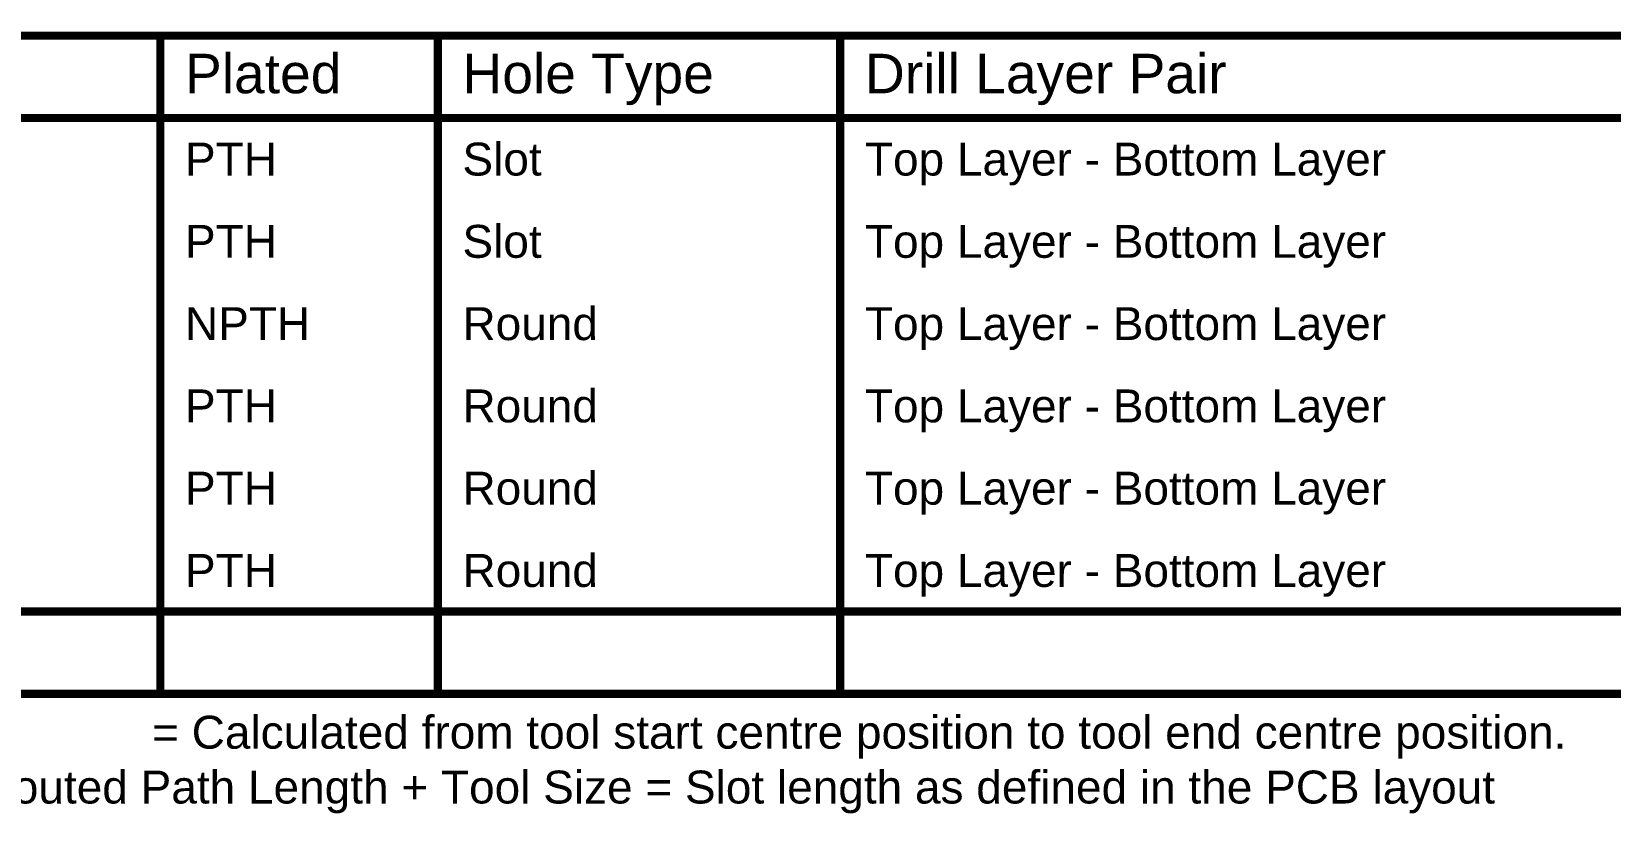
# Model space of a CAD drawing. Header units: inches. Extents: x -46 to 312, y 0 to 111.
# Drawn here: x 84.3 to 157.4, y 40.7 to 76.9 of the extents above; entities that cross this region are included whole.
import ezdxf

# ---------------------------------------------------------------- set-up
doc = ezdxf.new("R2010")
doc.units = ezdxf.units.IN
doc.layers.add('Drill Drawing', color=1, linetype='Continuous')
doc.styles.add('Arial', font='', dxfattribs={"height": 0.2})
doc.styles.get('Arial').set_extended_font_data('Arial')

msp = doc.modelspace()

# ---------------------------------------------------------------- linework, layer by layer
at = {"layer": 'Drill Drawing'}
for points in [[(33.337, 76.681, 0.381, 0.381, 0), (311.999, 76.681, 0.381, 0.381, 0)], [(90.244, 46.201, 0.381, 0.381, 0), (90.244, 76.681, 0.381, 0.381, 0)], [(103.093, 46.201, 0.381, 0.381, 0), (103.093, 76.681, 0.381, 0.381, 0)], [(121.731, 46.201, 0.381, 0.381, 0), (121.731, 76.681, 0.381, 0.381, 0)], [(33.337, 72.871, 0.381, 0.381, 0), (311.999, 72.871, 0.381, 0.381, 0)], [(33.337, 50.011, 0.381, 0.381, 0), (311.999, 50.011, 0.381, 0.381, 0)], [(33.337, 46.201, 0.381, 0.381, 0), (311.999, 46.201, 0.381, 0.381, 0)]]:
    msp.add_lwpolyline(points, format="xyseb", dxfattribs=at)
for points in [[(90.148, 76.681, 0.191, 0.191, 1), (90.339, 76.681, 0.191, 0.191, 1)], [(102.998, 76.681, 0.191, 0.191, 1), (103.188, 76.681, 0.191, 0.191, 1)], [(121.636, 76.681, 0.191, 0.191, 1), (121.827, 76.681, 0.191, 0.191, 1)], [(90.148, 46.201, 0.191, 0.191, 1), (90.339, 46.201, 0.191, 0.191, 1)], [(102.998, 46.201, 0.191, 0.191, 1), (103.188, 46.201, 0.191, 0.191, 1)], [(121.636, 46.201, 0.191, 0.191, 1), (121.827, 46.201, 0.191, 0.191, 1)]]:
    msp.add_lwpolyline(points, format="xyseb", close=True, dxfattribs=at)

# ---------------------------------------------------------------- texts
at = {"layer": 'Drill Drawing', "style": 'Arial'}
for s, height, p in [('Plated', 1.8288, (91.387, 74.014)), ('Hole Type', 1.8288, (104.236, 74.014)), ('Drill Layer Pair', 1.8288, (122.874, 74.014)), ('PTH', 1.524, (91.387, 70.204)), ('Slot', 1.524, (104.236, 70.204)), ('Top Layer - Bottom Layer', 1.524, (122.874, 70.204)), ('Slot', 1.524, (104.236, 66.394)), ('PTH', 1.524, (91.387, 66.394)), ('Top Layer - Bottom Layer', 1.524, (122.874, 66.394)), ('NPTH', 1.524, (91.387, 62.584)), ('Round', 1.524, (104.236, 62.584)), ('Top Layer - Bottom Layer', 1.524, (122.874, 62.584)), ('PTH', 1.524, (91.387, 58.774)), ('Round', 1.524, (104.236, 58.774)), ('Top Layer - Bottom Layer', 1.524, (122.874, 58.774)), ('PTH', 1.524, (91.387, 54.964)), ('Round', 1.524, (104.236, 54.964)), ('Top Layer - Bottom Layer', 1.524, (122.874, 54.964)), ('PTH', 1.524, (91.387, 51.154)), ('Round', 1.524, (104.236, 51.154)), ('Top Layer - Bottom Layer', 1.524, (122.874, 51.154)), ('= Calculated from tool start centre position to tool end centre position.', 1.524, (89.862, 43.662)), (' = Routed Path Length + Tool Size = Slot length as defined in the PCB layout', 1.524, (79.451, 41.122))]:
    msp.add_text(s, height=height, dxfattribs=at).set_placement(p)

doc.saveas('drawing.dxf')
